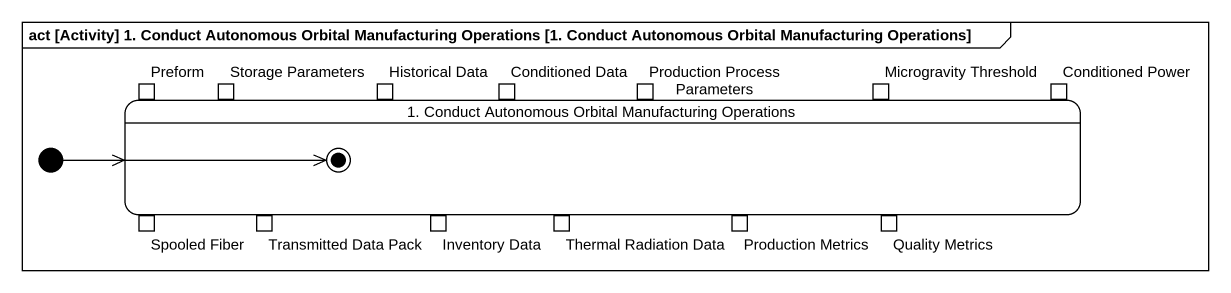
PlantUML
@startuml
mainframe act [Activity] 1. Conduct Autonomous Orbital Manufacturing Operations [1. Conduct Autonomous Orbital Manufacturing Operations]
hide empty description
state "1. Conduct Autonomous Orbital Manufacturing Operations" as s1_Conduct_Autonomous {
  state Preform <<inputPin>>
  state "Storage Parameters" as Storage_Parameters <<inputPin>>
  state "Historical Data" as Historical_Data <<inputPin>>
  state "Conditioned Data" as Conditioned_Data <<inputPin>>
  state "Production Process Parameters" as Production_Process <<inputPin>>
  state "Microgravity Threshold" as Microgravity_Threshold <<inputPin>>
  state "Conditioned Power" as Conditioned_Power <<inputPin>>
  state final1 <<end>>
  state "Spooled Fiber" as Spooled_Fiber <<outputPin>>
  state "Transmitted Data Pack" as Transmitted_Data_Pack <<outputPin>>
  state "Inventory Data" as Inventory_Data <<outputPin>>
  state "Thermal Radiation Data" as Thermal_Radiation_Data <<outputPin>>
  state "Production Metrics" as Production_Metrics <<outputPin>>
  state "Quality Metrics" as Quality_Metrics <<outputPin>>
}
[*] -right-> s1_Conduct_Autonomous
s1_Conduct_Autonomous -left-> final1
@enduml
